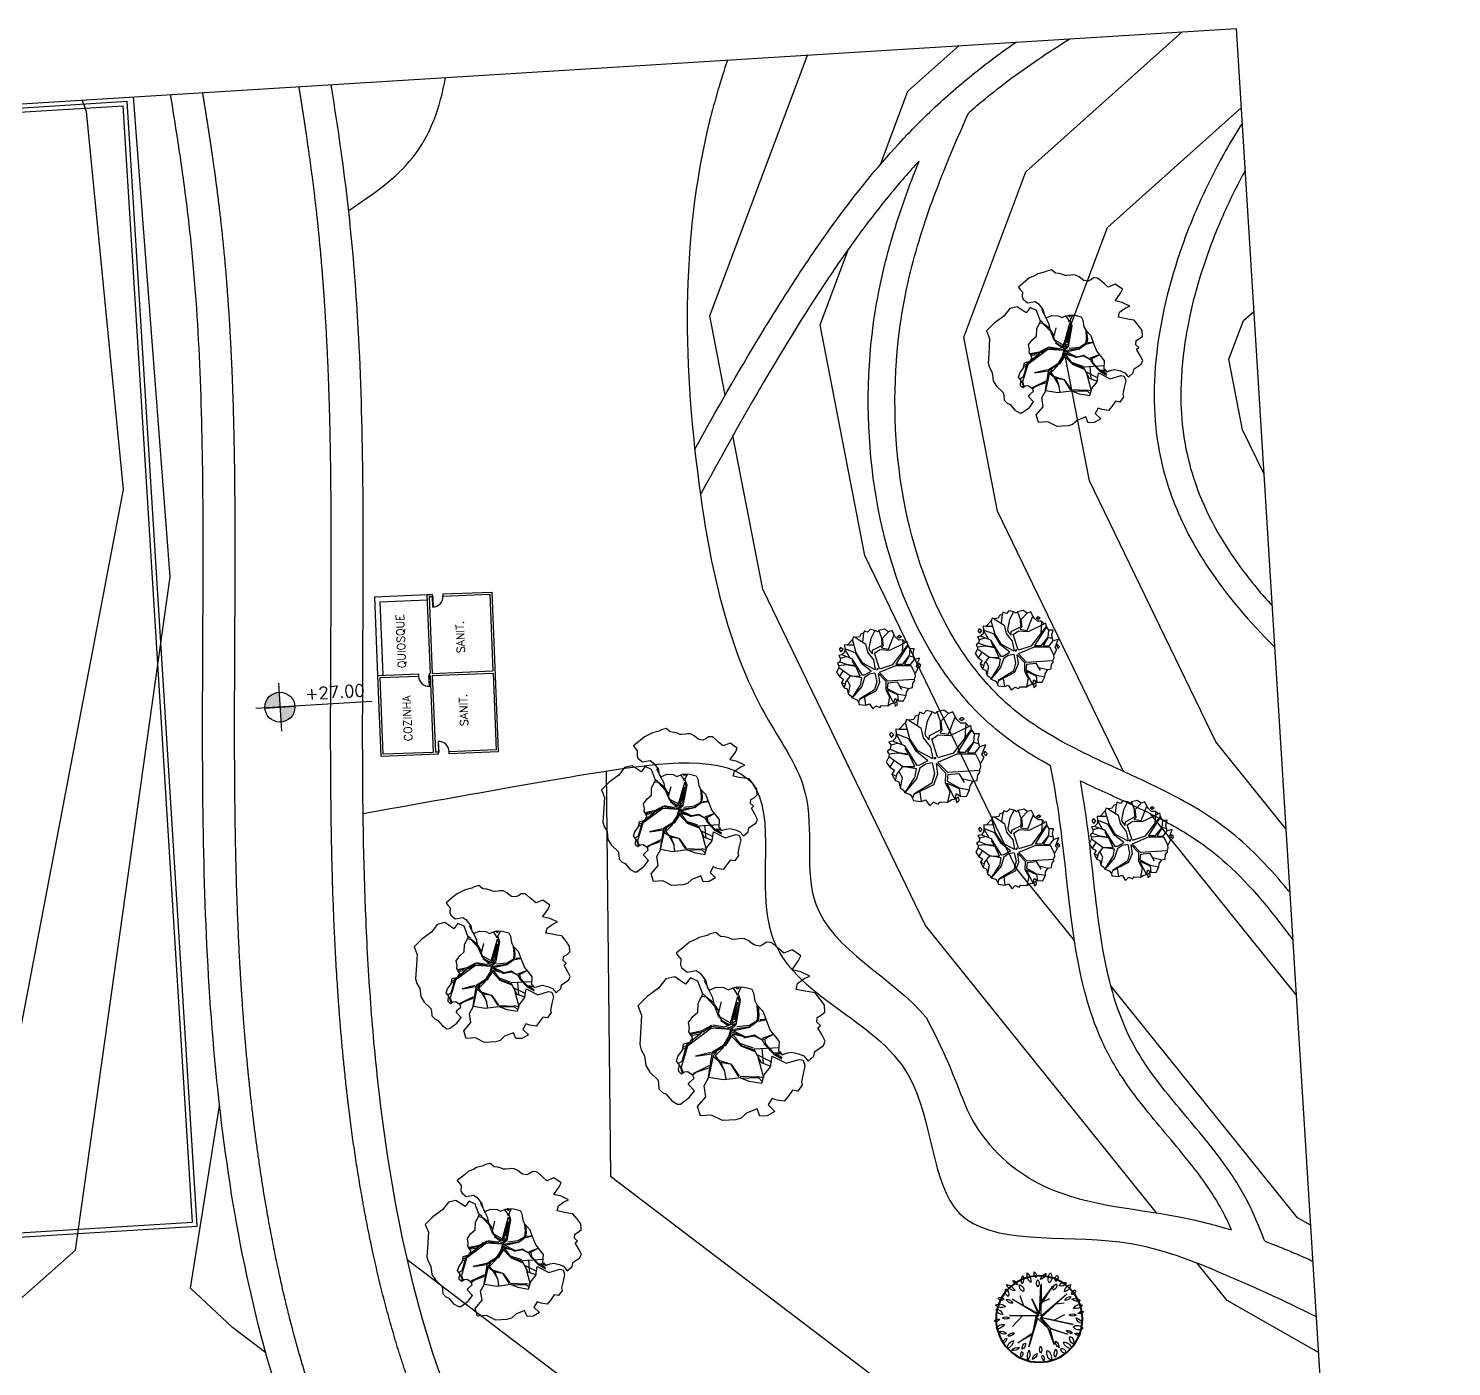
# Model space of a CAD drawing. Header units: millimetres. Extents: x 55520 to 96084, y -58491 to -49645.
# Drawn here: x 60664.4 to 60797.7, y -57963.7 to -57838.3 of the extents above; entities that cross this region are included whole.
import ezdxf
from ezdxf.enums import TextEntityAlignment as Align

# ---------------------------------------------------------------- set-up
doc = ezdxf.new("R2010")
doc.units = ezdxf.units.MM
for name, color, linetype in [('Alvenaria Corte', 30, 'Continuous'), ('Alvenaria Vista', 40, 'Continuous'), ('ARQ-COTAS', 1, 'Continuous'), ('ARQ-SÍMBOLOS', 2, 'Continuous'), ('ARQ-TEXTO2', 2, 'Continuous'), ('Caminhos Principais', 13, 'Continuous'), ('Cinza', 9, 'Continuous'), ('Curvas de Nível', 10, 'Continuous'), ('Esquadrias', 241, 'Continuous'), ('Linha Fina', 100, 'Continuous'), ('Árvores Existentes', 114, 'Continuous')]:
    doc.layers.add(name, color=color, linetype=linetype)
doc.styles.add('ATTR', font='romans.shx', dxfattribs={"width": 0.8, "height": 0.470416})
doc.styles.add('ROMANS', font='romans.shx')

# ---------------------------------------------------------------- blocks, each defined once
blk = doc.blocks.new('Quiosque e Banheiro')
at = {"layer": 'Alvenaria Corte'}
for p, q in [((50023.93, -44631.27), (50022.12, -44638.44)), ((50023.93, -44631.27), (50024.41, -44631.39)), ((50024.07, -44631.51), (50022.31, -44638.49)), ((50024.07, -44631.51), (50024.37, -44631.58)), ((50024.41, -44631.39), (50024.37, -44631.58)), ((50025.38, -44631.63), (50025.33, -44631.83)), ((50025.33, -44631.83), (50029.6, -44632.9)), ((50025.38, -44631.63), (50029.84, -44632.76)), ((50029.84, -44632.76), (50026.17, -44647.3)), ((50029.6, -44632.9), (50027.84, -44639.88)), ((50015.51, -44644.61), (50017.37, -44637.24)), ((50015.75, -44644.46), (50017.51, -44637.48)), ((50017.37, -44637.24), (50021.05, -44638.17)), ((50017.51, -44637.48), (50021, -44638.37)), ((50022.07, -44638.63), (50020.31, -44645.62)), ((50022.26, -44638.68), (50020.5, -44645.66)), ((50021.05, -44638.17), (50021, -44638.37)), ((50022.02, -44638.42), (50021.97, -44638.61)), ((50021.97, -44638.61), (50022.07, -44638.63)), ((50022.02, -44638.42), (50022.12, -44638.44)), ((50022.26, -44638.68), (50027.79, -44640.08)), ((50022.31, -44638.49), (50027.84, -44639.88)), ((50027.79, -44640.08), (50026.03, -44647.06)), ((50020.74, -44645.93), (50015.51, -44644.61)), ((50020.31, -44645.62), (50015.75, -44644.46)), ((50020.79, -44645.74), (50020.5, -44645.66)), ((50020.74, -44645.93), (50020.79, -44645.74)), ((50021.71, -44646.18), (50021.76, -44645.98)), ((50026.17, -44647.3), (50021.71, -44646.18)), ((50026.03, -44647.06), (50021.76, -44645.98))]:
    blk.add_line(p, q, dxfattribs=at)
at = {"layer": 'Alvenaria Vista'}
for p, q in [((50017.37, -44637.24), (50019.18, -44630.07)), ((50017.85, -44637.36), (50019.54, -44630.67)), ((50019.18, -44630.07), (50023.93, -44631.27)), ((50019.54, -44630.67), (50023.81, -44631.75))]:
    blk.add_line(p, q, dxfattribs=at)
at = {"layer": 'Esquadrias'}
for points in [[(50024.37, -44631.58), (50024.41, -44631.59), (50024.17, -44632.56), (50024.12, -44632.55)], [(50021.97, -44638.61), (50021.92, -44638.6), (50021.68, -44639.57), (50021.73, -44639.58)], [(50020.79, -44645.74), (50020.84, -44645.75), (50021.08, -44644.78), (50021.04, -44644.77)]]:
    blk.add_lwpolyline(points, close=True, dxfattribs=at)
at = {"layer": 'Linha Fina'}
for centre, start, end in [((50024.38, -44631.61), 254.36, 347.2976), ((50021.94, -44638.63), 164.36, 257.2976), ((50020.82, -44645.72), 344.36, 77.2976)]:
    blk.add_arc(centre, 0.975, start, end, dxfattribs=at)
at = {"layer": 'ARQ-TEXTO2', "char_height": 0.75, "attachment_point": 1, "rotation": 75.8288, "style": 'ROMANS'}
for s, insert in [('QUIOSQUE', (50019.37, -44637.13)), ('SANIT.', (50025.07, -44637.34)), ('COZINHA', (50018, -44643.85)), ('SANIT.', (50023.43, -44643.98))]:
    blk.add_mtext(s, dxfattribs=dict(at, insert=insert))
blk = doc.blocks.new('Nível_Planta')
at = {"layer": 'ARQ-SÍMBOLOS', "ltscale": 0.1}
h = blk.add_hatch(color=1, dxfattribs=at)
h.dxf.hatch_style = 1
h.paths.add_polyline_path([(-0.25, 0), (0, 0), (0, 0.25, 0.414214)])
h.paths.add_polyline_path([(0.25, 0), (0, 0), (0, -0.25, 0.414214)])
at = {"layer": 'ARQ-SÍMBOLOS', "color": 1}
for p, q in [((0, 0.4), (0, -0.4)), ((1.535, 0), (-0.4, 0))]:
    blk.add_line(p, q, dxfattribs=at)
at = {"layer": 'ARQ-SÍMBOLOS', "color": 1, "ltscale": 0.1}
blk.add_line((-0.25, 0), (0.25, 0), dxfattribs=at)
at = {"layer": 'ARQ-SÍMBOLOS', "color": 1}
blk.add_circle((0, 0), 0.25, dxfattribs=at)
at = {"layer": 'ARQ-TEXTO2', "style": 'ROMANS'}
blk.add_attdef('NIVEL-ACABADO', text='', height=0.2, dxfattribs=at).set_placement((0.432, 0.034), align=Align.BOTTOM_LEFT)
blk = doc.blocks.new('ARBOL')
at = {"color": 0, "linetype": 'ByBlock'}
for p, q in [((-1.375, 4.169), (-1.336, 4.042)), ((-1.336, 4.131), (-1.358, 4.18)), ((-1.302, 3.638), (-1.336, 4.131)), ((-1.034, 4.388), (-1.216, 4.399)), ((-0.978, 4.411), (-1.203, 4.42)), ((-0.543, 3.996), (-1.034, 4.388)), ((-0.889, 4.31), (-0.907, 4.428)), ((-0.509, 4.007), (-0.889, 4.31)), ((-0.587, 4.074), (-0.58, 4.163)), ((-0.52, 4.03), (-0.529, 4.132)), ((-1.203, 3.549), (-1.65, 3.817)), ((-1.079, 3.416), (-1.604, 3.774)), ((-1.336, 4.042), (-1.347, 3.661)), ((-1.013, 3.448), (-0.912, 3.884)), ((-0.967, 3.437), (-0.9, 3.895)), ((-0.33, 3.169), (-0.543, 3.996)), ((-0.353, 3.494), (-0.509, 4.007)), ((-0.364, 3.572), (-0.3, 3.784)), ((-0.33, 3.505), (-0.263, 3.774)), ((-0.298, 3.471), (-0.236, 3.794)), ((-1.593, 3.281), (-1.837, 3.338)), ((-1.357, 3.282), (-1.614, 3.282)), ((-1.269, 3.327), (-1.593, 3.281)), ((-1.246, 3.327), (-1.48, 3.047)), ((-1.313, 3.315), (-1.48, 3.047)), ((-1.113, 3.416), (-1.269, 3.327)), ((-1.102, 3.37), (-1.246, 3.327)), ((-0.978, 3.405), (-1.203, 3.549)), ((-1.102, 3.37), (-0.967, 3.058)), ((-1.022, 3.292), (-1.079, 3.416)), ((-0.933, 3.013), (-1.013, 3.393)), ((-0.912, 3.047), (-0.978, 3.405)), ((-0.298, 3.448), (-0.353, 3.494)), ((-0.286, 3.136), (-0.341, 3.437)), ((-0.263, 3.136), (-0.298, 3.448)), ((-1.961, 2.935), (-2.139, 2.455)), ((-1.905, 2.924), (-2.117, 2.466)), ((-1.48, 3.047), (-1.906, 2.969)), ((-1.893, 2.935), (-1.502, 3.024)), ((-0.721, 2.678), (-0.944, 2.991)), ((-0.744, 2.756), (-0.933, 3.013)), ((-0.733, 2.802), (-0.912, 3.047)), ((-0.567, 2.667), (-0.33, 3.169)), ((-0.567, 2.667), (-0.286, 3.136)), ((-0.442, 2.802), (-0.263, 3.102)), ((0.207, 2.846), (0.553, 2.98)), ((0.33, 2.846), (0.565, 2.98)), ((0.553, 2.98), (0.619, 3.091)), ((0.587, 2.98), (0.695, 3.036)), ((-2.117, 2.466), (-2.284, 2.39)), ((-2.106, 2.444), (-2.191, 2.315)), ((-1.112, 2.578), (-1.413, 2.265)), ((-1.101, 2.567), (-1.357, 2.265)), ((-1.313, 2.265), (-1.044, 2.578)), ((-0.765, 2.712), (-1.112, 2.578)), ((-0.732, 2.667), (-1.101, 2.567)), ((-0.567, 2.667), (-0.921, 2.354)), ((-0.91, 2.399), (-0.687, 2.701)), ((-0.631, 2.678), (-0.91, 2.399)), ((-0.554, 2.666), (-0.744, 2.756)), ((-0.554, 2.666), (-0.733, 2.802)), ((-0.631, 2.589), (-0.709, 2.142)), ((-0.567, 2.667), (-0.698, 2.119)), ((-0.553, 2.477), (-0.653, 2.13)), ((-0.567, 2.667), (-0.497, 2.476)), ((-0.486, 2.733), (-0.509, 2.666)), ((-0.509, 2.666), (-0.465, 2.488)), ((-0.497, 2.476), (0.105, 2.096)), ((-0.465, 2.488), (-0.442, 2.666)), ((-0.442, 2.666), (-0.442, 2.802)), ((-0.441, 2.701), (-0.218, 2.846)), ((-0.43, 2.656), (-0.262, 2.79)), ((-0.419, 2.632), (0.229, 2.13)), ((-0.419, 2.577), (0.083, 2.197)), ((-0.408, 2.465), (-0.419, 2.577)), ((0.071, 2.153), (-0.408, 2.465)), ((-0.385, 2.611), (-0.129, 2.824)), ((0.083, 2.197), (-0.353, 2.476)), ((-0.262, 2.79), (-0.106, 2.846)), ((-0.129, 2.824), (-0.017, 2.824)), ((-0.106, 2.846), (0.24, 2.846)), ((-0.017, 2.824), (0.262, 2.622)), ((0.05, 2.79), (0.285, 2.835)), ((0.24, 2.846), (0.464, 2.801)), ((0.464, 2.801), (0.72, 2.822)), ((0.848, 2.833), (1.011, 2.846)), ((-1.581, 2.242), (-2.191, 2.315)), ((-1.77, 2.22), (-1.968, 2.002)), ((-1.514, 2.251), (-1.864, 1.941)), ((-1.825, 2.171), (-1.406, 2.041)), ((-1.357, 2.265), (-1.77, 2.22)), ((-1.335, 2.253), (-1.56, 1.588)), ((-0.989, 2.119), (-1.167, 1.963)), ((-1.044, 2.053), (-1.167, 1.952)), ((-0.966, 2.097), (-1.044, 2.053)), ((-0.933, 2.41), (-0.989, 2.119)), ((-0.921, 2.354), (-0.966, 2.097)), ((-0.698, 2.119), (-0.631, 1.84)), ((-0.653, 2.13), (-0.609, 1.862)), ((0.229, 2.13), (0.071, 2.153)), ((0.105, 2.096), (0.318, 2.084)), ((0.261, 2.13), (0.374, 2.13)), ((0.318, 2.084), (0.443, 1.93)), ((0.374, 2.13), (0.51, 2.162)), ((0.429, 2.063), (0.469, 1.983)), ((0.44, 2.063), (0.504, 2.095)), ((-1.681, 1.796), (-1.893, 1.628)), ((-1.871, 1.616), (-1.681, 1.751)), ((-1.681, 1.751), (-1.762, 1.589)), ((-1.636, 1.784), (-1.725, 1.6)), ((-1.346, 1.93), (-1.681, 1.796)), ((-1.324, 1.907), (-1.636, 1.784)), ((-1.167, 1.952), (-1.346, 1.93)), ((-1.19, 1.885), (-1.324, 1.907)), ((-1.19, 1.952), (-1.156, 1.616)), ((-1.156, 1.592), (-1.145, 1.941)), ((-0.653, 1.829), (-0.676, 1.661)), ((-0.676, 1.661), (-0.671, 1.632)), ((-0.62, 1.796), (-0.664, 1.673)), ((-0.664, 1.673), (-0.653, 1.631)), ((-0.631, 1.84), (-0.497, 1.762)), ((-0.609, 1.862), (-0.452, 1.784)), ((-0.497, 1.762), (-0.257, 1.692)), ((-0.452, 1.784), (-0.214, 1.71)), ((-1.795, 1.523), (-1.793, 1.527))]:
    blk.add_line(p, q, dxfattribs=at)
for p, q in [((-0.272, 3.281), (-0.266, 3.278)), ((-0.266, 3.278), (-0.257, 3.276))]:
    blk.add_line(p, q)
at = {"color": 0, "linetype": 'ByBlock', "flags": 128}
for points in [[(-2.006, 4.806), (-1.93, 4.502), (-1.803, 4.292), (-1.567, 4.384), (-1.517, 4.308), (-1.466, 4.165), (-1.382, 4.165), (-1.23, 4.258), (-1.205, 4.359), (-1.23, 4.452), (-1.129, 4.502), (-1.061, 4.477), (-0.969, 4.41), (-0.825, 4.452), (-0.715, 4.359), (-0.597, 4.174), (-0.446, 4.081), (-0.471, 3.887), (-0.386, 3.769), (-0.184, 3.803), (-0.091, 3.752), (0.069, 3.719), (0.179, 3.542), (0.246, 3.356), (0.474, 3.255), (0.668, 3.036), (1.064, 3.028), (1.233, 3.188), (1.115, 3.382), (1.427, 3.592), (1.469, 3.853), (1.301, 4.14), (1.199, 4.536), (1.056, 4.881), (0.769, 4.881), (0.288, 5.109), (0.01, 5.244), (-0.15, 5.261), (-0.344, 5.235), (-0.614, 5.311), (-0.833, 5.269), (-1.12, 5.143), (-1.222, 5.16), (-1.373, 5.21), (-1.508, 5.151), (-1.593, 5.075), (-1.829, 4.999), (-1.981, 4.881), (-2.006, 4.806)], [(-2.06, 1.565), (-2.097, 1.177), (-2.157, 1.08), (-2.327, 1.092), (-2.521, 1.226), (-2.715, 1.359), (-2.8, 1.371), (-2.922, 1.553), (-2.837, 1.686), (-2.958, 1.868), (-3.043, 2.025), (-2.934, 2.207), (-2.837, 2.316), (-2.97, 2.486), (-3.213, 2.377), (-3.249, 2.631), (-3.176, 2.825), (-2.958, 2.825), (-2.958, 3.153), (-3.031, 3.346), (-3.019, 3.504), (-2.897, 3.868), (-2.631, 4.098), (-2.533, 4.401), (-2.255, 4.377), (-2.085, 4.049), (-1.781, 3.977), (-1.599, 3.759), (-1.818, 3.407), (-1.89, 3.141), (-1.939, 2.947), (-2.133, 2.741), (-2.327, 2.425), (-2.133, 2.268), (-1.987, 2.013), (-1.721, 1.856), (-2.06, 1.565)], [(-1.677, 1.613), (-1.791, 1.581), (-1.802, 1.415), (-1.823, 1.29), (-1.937, 1.134), (-2.052, 1.02), (-2.239, 0.957), (-2.166, 0.749), (-2.052, 0.676), (-1.989, 0.385), (-1.896, 0.291), (-1.698, 0.312), (-1.458, 0.343), (-1.427, 0.25), (-1.302, 0.312), (-1.177, 0.25), (-1.156, 0.114), (-1.114, -0.01), (-0.927, -0.073), (-0.708, -0.021), (-0.5, 0.042), (-0.417, 0.187), (-0.323, 0.333), (-0.208, 0.51), (-0.063, 0.406), (-0.01, 0.177), (0, 0), (0.208, 0.198), (0.354, 0.406), (0.531, 0.135), (0.635, 0.021), (0.885, 0.187), (0.885, 0.447), (1.052, 0.531), (1.135, 0.572), (1.26, 0.635), (1.312, 0.676), (1.364, 0.791), (1.333, 0.905), (1.333, 1.009), (1.406, 1.134), (1.5, 1.196), (1.583, 1.238), (1.687, 1.332), (1.729, 1.415), (1.74, 1.477), (1.781, 1.613), (1.812, 1.675), (1.875, 1.737), (1.948, 1.831), (2.01, 1.945), (2.166, 2.029), (2.187, 2.195), (2.177, 2.289), (2.208, 2.518), (2.198, 2.622), (2.187, 2.83), (2.135, 2.996), (2.041, 3.298), (1.958, 3.277), (1.833, 3.236), (1.677, 3.308), (1.594, 3.308), (1.416, 3.215), (1.364, 2.955), (1.25, 2.882), (0.989, 2.809), (0.802, 2.84), (0.708, 2.819), (0.708, 2.601), (0.614, 2.403), (0.51, 2.31), (0.51, 2.164), (0.5, 2.05), (0.417, 1.873), (0.281, 1.685), (0.156, 1.675), (-0.063, 1.727), (-0.198, 1.717), (-0.427, 1.623), (-0.719, 1.633), (-1.021, 1.633), (-1.26, 1.561), (-1.416, 1.519), (-1.656, 1.633), (-1.677, 1.613)]]:
    blk.add_lwpolyline(points, dxfattribs=at)
blk = doc.blocks.new('tree 17')
at = {"color": 0, "linetype": 'ByBlock'}
for p, q in [((-0.149, 0.772), (-0.808, 1.664)), ((-0.808, 1.664), (-0.082, 0.822)), ((-0.215, 1.813), (-0.082, 0.152)), ((-0.033, 0.269), (-0.182, 1.747)), ((-0.182, 1.747), (-0.149, 0.772)), ((-0.082, 0.152), (-1.511, 1.221)), ((-1.511, 1.221), (-0.099, 0.075)), ((-0.89, 0.728), (-1.344, 0.756)), ((-0.082, 0.822), (-0.619, 1.038)), ((0.327, 1.071), (-0.033, 0.269)), ((0.001, 0.186), (1.346, 1.116)), ((1.346, 1.116), (0.017, 0.269)), ((0.017, 0.269), (0.327, 1.071)), ((0.765, 0.778), (0.909, 1.26)), ((-0.099, 0.075), (-1.738, -0.385)), ((-1.738, -0.385), (-0.082, 0.075)), ((-0.719, -0.113), (-1.344, 0.152)), ((-0.082, 0.075), (-0.542, -0.512)), ((-0.431, -0.496), (-0.049, 0.058)), ((-0.049, 0.058), (-0.326, -0.401)), ((-0.326, -0.401), (0.084, 0.058)), ((1.54, 0.285), (0.001, 0.186)), ((0.084, 0.058), (0.626, -1.404)), ((0.626, -1.404), (0.1, 0.136)), ((0.1, 0.136), (0.444, -0.795)), ((0.15, 0.152), (1.54, 0.285)), ((0.361, -0.684), (0.15, 0.152)), ((0.865, 0.224), (1.418, -0.302)), ((-0.542, -0.512), (-1.411, -0.878)), ((-1.411, -0.878), (-0.509, -0.545)), ((-0.686, -1.37), (-0.431, -0.496)), ((-0.509, -0.545), (-0.686, -1.37)), ((1.18, -1.16), (0.361, -0.684)), ((0.444, -0.795), (1.18, -1.16))]:
    blk.add_line(p, q, dxfattribs=at)
for points in [[(-0.733, 2.356, 0.375302), (-0.637, 1.847)], [(-0.637, 1.847, 0.375302), (-0.733, 2.356)], [(-0.191, 2.048, 0.30277), (-0.499, 2.346)], [(-0.499, 2.346, 0.30277), (-0.191, 2.048)], [(0.106, 2.463, 0.350689), (0.021, 2.165)], [(0.021, 2.165, 0.350689), (0.106, 2.463)], [(0.478, 2.441, 0.27027), (0.329, 1.921)], [(0.329, 1.921, 0.27027), (0.478, 2.441)], [(0.711, 2.314, 0.218613), (0.775, 1.868)], [(0.775, 1.868, 0.218613), (0.711, 2.314)], [(-1.391, 1.326, 0.363335), (-1.731, 1.687)], [(-1.731, 1.687, 0.363335), (-1.391, 1.326)], [(-1.147, 1.666, 0.420523), (-1.518, 1.793)], [(-1.518, 1.793, 0.420523), (-1.147, 1.666)], [(-1.072, 2.208, 0.45154), (-0.987, 1.9)], [(-0.987, 1.9, 0.45154), (-1.072, 2.208)], [(-1.009, 1.762, 0.408258), (-0.807, 1.454)], [(-0.807, 1.454, 0.408258), (-1.009, 1.762)], [(-0.053, 2.048, 0.340953), (-0.032, 1.666)], [(-0.032, 1.666, 0.340953), (-0.053, 2.048)], [(0.913, 1.836, 0.440076), (0.722, 1.485)], [(0.722, 1.485, 0.440076), (0.913, 1.836)], [(1.253, 2.091, 0.288468), (1.019, 1.847)], [(1.019, 1.847, 0.288468), (1.253, 2.091)], [(1.592, 1.9, 0.268637), (1.168, 1.539)], [(1.168, 1.539, 0.268637), (1.592, 1.9)], [(1.645, 1.666, 0.386862), (1.539, 1.273)], [(1.539, 1.273, 0.386862), (1.645, 1.666)], [(-1.752, 0.923, 0.295875), (-2.177, 0.827)], [(-2.177, 0.827, 0.295875), (-1.752, 0.923)], [(-1.954, 1.39, 0.525994), (-1.773, 1.167)], [(-1.773, 1.167, 0.525994), (-1.954, 1.39)], [(-1.38, 0.88, 0.343163), (-1.699, 1.061)], [(-1.699, 1.061, 0.343163), (-1.38, 0.88)], [(1.645, 1.124, 0.341117), (1.327, 0.912)], [(1.327, 0.912, 0.341117), (1.645, 1.124)], [(2.229, 0.869, 0.343561), (1.709, 0.753)], [(1.709, 0.753, 0.343561), (2.229, 0.869)], [(2.07, 1.22, 0.443589), (1.773, 1.124)], [(1.773, 1.124, 0.443589), (2.07, 1.22)], [(-2.017, 0.169, 0.288328), (-2.325, 0.243)], [(-2.325, 0.243, 0.288328), (-2.017, 0.169)], [(-1.816, 0.445, 0.362144), (-2.272, 0.604)], [(-2.272, 0.604, 0.362144), (-1.816, 0.445)], [(-1.561, 0.115, 0.309468), (-1.932, 0.084)], [(-1.932, 0.084, 0.309468), (-1.561, 0.115)], [(1.9, 0.179, 0.326555), (1.539, 0.147)], [(1.539, 0.147, 0.326555), (1.9, 0.179)], [(2.198, 0.625, 0.38021), (1.89, 0.349)], [(1.89, 0.349, 0.38021), (2.198, 0.625)], [(2.325, 0.02, 0.383832), (2.06, 0.115)], [(2.06, 0.115, 0.383832), (2.325, 0.02)], [(-1.89, -0.054, 0.289447), (-2.23, -0.373)], [(-2.23, -0.373, 0.289447), (-1.89, -0.054)], [(-1.731, -0.511, 0.447347), (-2.23, -0.628)], [(-2.23, -0.628, 0.447347), (-1.731, -0.511)], [(-1.37, -0.67, 0.315606), (-1.656, -0.851)], [(-1.656, -0.851, 0.315606), (-1.37, -0.67)], [(1.677, -0.787, 0.340003), (1.338, -0.639)], [(1.338, -0.639, 0.340003), (1.677, -0.787)], [(2.134, -0.532, 0.317134), (1.741, -0.649)], [(1.741, -0.649, 0.317134), (2.134, -0.532)], [(2.272, -0.352, 0.351781), (1.826, -0.171)], [(1.826, -0.171, 0.351781), (2.272, -0.352)], [(-1.784, -0.862, 0.306984), (-2.081, -0.947)], [(-2.081, -0.947, 0.306984), (-1.784, -0.862)], [(-1.529, -1, 0.414115), (-1.688, -1.403)], [(-1.688, -1.403, 0.414115), (-1.529, -1)], [(-1.179, -1.276, 0.365918), (-1.582, -1.637)], [(-1.582, -1.637, 0.365918), (-1.179, -1.276)], [(-0.765, -1.191, 0.285981), (-0.934, -1.552)], [(-0.934, -1.552, 0.285981), (-0.765, -1.191)], [(0.01, -1.414, 0.328832), (0.042, -1.764)], [(0.042, -1.764, 0.328832), (0.01, -1.414)], [(0.786, -1.201, 0.368927), (0.987, -1.499)], [(0.987, -1.499, 0.368927), (0.786, -1.201)], [(1.529, -1.541, 0.303563), (1.125, -1.414)], [(1.125, -1.414, 0.303563), (1.529, -1.541)], [(1.762, -1.425, 0.316942), (1.412, -1.032)], [(1.412, -1.032, 0.316942), (1.762, -1.425)], [(1.752, -0.904, 0.40592), (1.943, -1.106)], [(1.943, -1.106, 0.40592), (1.752, -0.904)], [(-1.03, -1.605, 0.559657), (-1.264, -1.839)], [(-1.264, -1.839, 0.559657), (-1.03, -1.605)], [(-0.786, -1.616, 0.321275), (-0.68, -2.019)], [(-0.68, -2.019, 0.321275), (-0.786, -1.616)], [(-0.308, -1.648, 0.362047), (-0.478, -2.168)], [(-0.478, -2.168, 0.362047), (-0.308, -1.648)], [(-0.043, -1.881, 0.345907), (-0.106, -2.179)], [(-0.106, -2.179, 0.345907), (-0.043, -1.881)], [(0.212, -1.775, 0.339938), (0.488, -2.072)], [(0.488, -2.072, 0.339938), (0.212, -1.775)], [(0.616, -1.584, 0.235997), (0.722, -2.094)], [(0.722, -2.094, 0.235997), (0.616, -1.584)], [(0.987, -1.626, 0.337084), (1.062, -1.924)], [(1.062, -1.924, 0.337084), (0.987, -1.626)]]:
    blk.add_lwpolyline(points, format="xyb")
at = {"lineweight": 40}
blk.add_circle((0, 0), 2.242, dxfattribs=at)
blk = doc.blocks.new('árvore_media')
for p, q in [((55224.72, -51941.34), (55224.45, -51940.06)), ((55224.74, -51939.89), (55225.62, -51940.54)), ((55225.38, -51940.37), (55225.54, -51939.52)), ((55226.15, -51940.06), (55225.91, -51940.97)), ((55226.59, -51939.35), (55226.15, -51940.06)), ((55226.95, -51939.38), (55227.19, -51940.18)), ((55227.17, -51940.8), (55227.19, -51940.12)), ((55227.23, -51940.09), (55227.26, -51940.83)), ((55227.28, -51940.08), (55227.84, -51939.55)), ((55227.76, -51941.17), (55228.36, -51939.86)), ((55224.65, -51941.34), (55223.66, -51940.88)), ((55223.66, -51940.91), (55224.06, -51941.73)), ((55224.56, -51940.6), (55223.9, -51940.57)), ((55225.18, -51942.38), (55224.65, -51941.34)), ((55225.27, -51942.33), (55224.72, -51941.34)), ((55225.62, -51940.54), (55225.76, -51941.34)), ((55225.76, -51941.34), (55226.29, -51942.1)), ((55225.91, -51940.97), (55225.96, -51941.19)), ((55225.96, -51941.19), (55226.22, -51941.53)), ((55226.22, -51941.53), (55226.26, -51941.19)), ((55226.26, -51941.19), (55227.15, -51940.8)), ((55226.42, -51941.48), (55226.95, -51941.17)), ((55226.95, -51941.17), (55227.87, -51941.28)), ((55227.26, -51940.83), (55227.08, -51941.02)), ((55227.1, -51941.02), (55227.76, -51941.17)), ((55227.87, -51941.28), (55229.38, -51940.66)), ((55228.07, -51942.64), (55229.57, -51940.91)), ((55229.57, -51940.94), (55228.36, -51942.61)), ((55229.15, -51940.4), (55229.02, -51941.53)), ((55229.68, -51941.93), (55229.77, -51941.28)), ((55223.7, -51942.41), (55223.02, -51942.44)), ((55223.13, -51942.07), (55223.75, -51942.35)), ((55223.73, -51941.65), (55223.2, -51941.76)), ((55224.3, -51941.87), (55223.35, -51941.45)), ((55224.61, -51942.61), (55223.7, -51942.41)), ((55223.75, -51942.35), (55224.5, -51942.5)), ((55225.16, -51943.46), (55224.3, -51941.87)), ((55224.48, -51942.41), (55224.3, -51942.04)), ((55224.5, -51942.5), (55224.48, -51942.41)), ((55226, -51943.12), (55225.18, -51942.38)), ((55226.4, -51943.03), (55225.27, -51942.33)), ((55226.29, -51942.1), (55226.4, -51943)), ((55226.79, -51942.92), (55226.42, -51941.48)), ((55229, -51942.66), (55229.66, -51941.93)), ((55229.66, -51941.93), (55229.15, -51942.66)), ((55229.68, -51941.93), (55230.08, -51942.07)), ((55229.73, -51942.75), (55230.13, -51942.3)), ((55224.01, -51943.46), (55223, -51942.64)), ((55223.37, -51942.95), (55223.02, -51943.46)), ((55224.01, -51943.46), (55223.53, -51944.02)), ((55225.09, -51943.71), (55224.01, -51943.46)), ((55224.04, -51943.46), (55224.96, -51943.54)), ((55224.96, -51943.54), (55224.61, -51942.61)), ((55225.34, -51943.46), (55225.16, -51943.46)), ((55226, -51943.15), (55225.34, -51943.46)), ((55225.82, -51943.4), (55225.36, -51943.68)), ((55226.35, -51943.34), (55225.82, -51943.4)), ((55226.35, -51943.34), (55226.48, -51944.16)), ((55226.64, -51943.37), (55227.32, -51944.16)), ((55226.64, -51943.4), (55226.71, -51944.25)), ((55226.79, -51943.29), (55228.34, -51942.75)), ((55226.79, -51943.32), (55227.48, -51944.14)), ((55226.82, -51942.95), (55228.07, -51942.64)), ((55228.34, -51942.75), (55229.75, -51942.83)), ((55228.36, -51942.61), (55229, -51942.66)), ((55229.15, -51942.69), (55229.73, -51942.75)), ((55229.75, -51942.83), (55230.1, -51943.63)), ((55223.46, -51944.19), (55223.15, -51944.02)), ((55223.53, -51944.02), (55223.37, -51944.53)), ((55223.7, -51943.85), (55223.93, -51944.33)), ((55223.93, -51944.33), (55223.73, -51945.13)), ((55224.06, -51945.55), (55224.9, -51944.42)), ((55225.05, -51944.5), (55224.06, -51945.52)), ((55224.92, -51944.42), (55225.09, -51943.71)), ((55225.36, -51943.68), (55225.05, -51944.5)), ((55226.48, -51944.16), (55226.22, -51944.9)), ((55226.71, -51944.25), (55226.33, -51945.04)), ((55227.32, -51944.16), (55227.26, -51944.96)), ((55227.5, -51944.31), (55227.41, -51944.84)), ((55227.48, -51944.14), (55229.99, -51944.14)), ((55227.5, -51944.31), (55228.36, -51944.28)), ((55228.36, -51944.28), (55228.74, -51945.01)), ((55224.76, -51945.72), (55224.65, -51945.97)), ((55226.22, -51944.9), (55224.76, -51945.69)), ((55226.33, -51945.04), (55224.76, -51945.72)), ((55225.23, -51945.55), (55225.29, -51946.29)), ((55227.26, -51944.96), (55227.57, -51945.64)), ((55227.57, -51945.64), (55227.35, -51946.46)), ((55227.37, -51944.96), (55227.92, -51946.26)), ((55227.39, -51944.98), (55228.32, -51945.47)), ((55227.41, -51944.84), (55228.32, -51945.41)), ((55228.32, -51945.41), (55229.13, -51945.61)), ((55228.32, -51945.47), (55228.36, -51946.06)), ((55228.58, -51944.7), (55229.44, -51944.96))]:
    blk.add_line(p, q)
for points in [[(55223.9, -51940.57), (55223.66, -51940.53), (55223.66, -51940.91), (55223.61, -51941.23), (55223.35, -51941.45), (55223.06, -51941.48), (55223.2, -51941.76), (55223.13, -51942.07), (55222.89, -51942.22), (55223.02, -51942.44), (55223, -51942.64), (55222.75, -51943.04), (55223.02, -51943.46), (55223.36, -51943.71), (55223.15, -51944.02), (55223.25, -51944.27), (55223.37, -51944.53), (55223.66, -51944.66), (55223.73, -51945.13), (55223.97, -51945.33), (55224.06, -51945.52), (55224.46, -51945.69), (55224.65, -51945.97), (55224.68, -51946.18), (55225.29, -51946.29), (55225.65, -51946.18), (55225.95, -51946.68), (55226.26, -51946.4), (55226.61, -51946.57), (55226.78, -51946.4), (55227.35, -51946.46), (55227.69, -51946.29), (55227.92, -51946.26), (55228.08, -51945.83), (55228.36, -51946.06), (55228.85, -51946.11), (55229.13, -51945.61), (55229.18, -51945.3), (55229.44, -51944.96), (55229.76, -51944.91), (55229.84, -51944.49), (55230.03, -51944.27), (55229.99, -51944.14), (55230.12, -51943.88), (55230.1, -51943.63), (55230.42, -51943.14), (55230.26, -51942.93), (55230.61, -51942.19), (55230.13, -51942.3), (55230.08, -51942.07), (55230.03, -51941.73), (55230.17, -51941.3), (55229.77, -51941.28), (55229.57, -51940.91), (55229.54, -51940.6), (55229.38, -51940.66), (55229.15, -51940.4), (55228.77, -51940.38), (55228.46, -51940.07), (55228.36, -51939.86), (55228.21, -51939.46), (55227.84, -51939.55), (55227.5, -51939.29), (55226.95, -51939.38), (55226.81, -51939.5), (55226.59, -51939.35), (55226.15, -51939.22), (55225.9, -51939.46), (55225.59, -51939.32), (55225.54, -51939.52), (55225.24, -51939.61), (55225.12, -51939.85), (55224.74, -51939.89), (55224.55, -51939.82), (55224.45, -51940.06)], [(55228.65, -51940.06), (55228.87, -51939.92), (55229.05, -51940.06), (55228.85, -51940.2)], [(55223.28, -51940.74), (55223.14, -51940.91), (55223.3, -51941.16), (55223.5, -51940.95)], [(55226.66, -51942.92), (55226.55, -51942.95), (55226.53, -51943.03), (55226.62, -51943)], [(55230.5, -51942.68), (55230.42, -51942.86), (55230.59, -51943.04), (55230.67, -51942.86)], [(55228.24, -51946.12), (55228.02, -51946.26), (55228.04, -51946.55), (55228.26, -51946.38)]]:
    blk.add_lwpolyline(points, close=True)
at = {"style": 'ATTR', "width": 0.8, "flags": 9}
blk.add_attdef('ESTCODE', (55226.66, -51942.92), '', height=0.0000158, dxfattribs=at)

msp = doc.modelspace()

# ---------------------------------------------------------------- linework, layer by layer
at = {"layer": 'Alvenaria Corte'}
for p, q in [((60494.901, -57856.196), (60673.623, -57845.108)), ((60494.937, -57856.594), (60673.249, -57845.532)), ((60679.74, -57950.16), (60673.249, -57845.532)), ((60680.164, -57950.534), (60673.623, -57845.108)), ((60502.77, -57961.139), (60679.74, -57950.16)), ((60502.793, -57961.539), (60680.164, -57950.534))]:
    msp.add_line(p, q, dxfattribs=at)
at = {"layer": 'Alvenaria Vista'}
msp.add_open_spline([(60790.775, -58051.458), (60728.185, -58069.485), (60665.595, -58087.512), (60603.005, -58105.539), (60592.83, -58107.098), (60582.655, -58108.658), (60572.481, -58110.217), (60559.972, -58108.75), (60547.464, -58107.282), (60534.956, -58105.815), (60526.601, -58098.662), (60518.246, -58091.509), (60509.892, -58084.356), (60506.602, -58027.451), (60503.313, -57970.545), (60500.024, -57913.639), (60498.305, -57894.366), (60496.586, -57875.093), (60494.868, -57855.821)], degree=3, knots=[20.3224163, 20.3224163, 20.3224163, 20.3224163, 21.3053757, 21.3053757, 21.3053757, 22.3053757, 22.3053757, 22.3053757, 23.3053757, 23.3053757, 23.3053757, 24.3053757, 24.3053757, 24.3053757, 25.3053757, 25.3053757, 25.3053757, 25.5933686, 25.5933686, 25.5933686, 25.5933686], dxfattribs=at)
at = {"layer": 'ARQ-COTAS'}
msp.add_lwpolyline([(60344.416, -57865.155), (60777.55, -57838.283), (60797.729, -58163.541), (60364.595, -58190.413)], close=True, dxfattribs=at)
at = {"layer": 'Caminhos Principais'}
for points, weights, knots in [([(60731.359, -58061.075), (60735.156, -58057.413), (60738.979, -58053.746), (60746.08, -58047.145), (60749.333, -58044.196), (60756.28, -58038.159), (60759.992, -58035.073), (60763.825, -58032.106), (60763.826, -58032.105), (60763.828, -58032.104), (60763.829, -58032.103), (60764.23, -58031.793), (60764.63, -58031.483), (60765.031, -58031.173), (60765.575, -58030.752), (60765.854, -58030.122), (60765.801, -58029.436), (60765.747, -58028.749), (60765.373, -58028.17), (60764.77, -58027.839), (60764.325, -58027.595), (60763.881, -58027.35), (60763.436, -58027.106), (60763.435, -58027.106), (60763.435, -58027.105), (60763.434, -58027.105), (60761.64, -58026.119), (60759.834, -58025.15), (60756.554, -58023.449), (60755.084, -58022.709), (60752.1, -58021.24), (60750.59, -58020.512), (60746.02, -58018.332), (60742.923, -58016.885), (60736.725, -58013.919), (60733.622, -58012.399), (60726.337, -58008.585), (60722.193, -58006.215), (60715.031, -58001.371), (60711.945, -57998.989), (60707.859, -57995.196), (60706.673, -57994.005), (60704.403, -57991.513), (60703.322, -57990.214), (60701.281, -57987.532), (60700.317, -57986.148), (60697.589, -57981.883), (60695.987, -57978.892), (60693.159, -57972.692), (60691.933, -57969.482), (60688.585, -57959.182), (60687.034, -57951.83), (60685.552, -57941.594), (60685.21, -57938.716), (60684.648, -57932.998), (60684.429, -57930.155), (60683.916, -57921.677), (60683.767, -57916.095), (60683.585, -57898.703), (60683.882, -57887.143), (60683.549, -57872.711), (60683.431, -57869.553), (60683.091, -57863.71), (60682.886, -57861.02), (60682.428, -57856.469), (60682.207, -57854.601), (60681.708, -57850.849), (60681.431, -57848.969), (60680.988, -57846.155), (60680.837, -57845.225), (60680.682, -57844.293)], [1, 1, 1, 1, 1, 1, 1, 1, 1, 1, 1, 1, 1, 1, 0.919934982122, 0.919934982122, 1, 0.919934982122, 0.919934982122, 1, 1, 1, 1, 1, 1, 1, 1, 1, 1, 1, 1, 1, 1, 1, 1, 1, 1, 1, 1, 1, 1, 1, 1, 1, 1, 1, 1, 1, 1, 1, 1, 1, 1, 1, 1, 1, 1, 1, 1, 1, 1, 1, 1, 1, 1, 1, 1, 1, 1, 1, 1], [3.300707, 3.300707, 3.300707, 3.300707, 19.1462391, 19.1462391, 32.1447126, 32.1447126, 46.2232747, 46.2232747, 46.2232747, 46.228431, 46.228431, 46.228431, 47.6993674, 47.6993674, 47.6993674, 48.6896462, 48.6896462, 48.6896462, 49.679925, 49.679925, 49.679925, 51.2199004, 51.2199004, 51.2199004, 51.2231266, 51.2231266, 51.2231266, 57.4374364, 57.4374364, 62.3872551, 62.3872551, 67.3370738, 67.3370738, 77.2367112, 77.2367112, 87.1363486, 87.1363486, 100.8303464, 100.8303464, 112.0941348, 112.0941348, 116.9322561, 116.9322561, 121.7703773, 121.7703773, 126.6084985, 126.6084985, 136.2847409, 136.2847409, 145.9609833, 145.9609833, 166.6496983, 166.6496983, 174.7380565, 174.7380565, 182.8264147, 182.8264147, 199.0031311, 199.0031311, 233.856655, 233.856655, 243.7192597, 243.7192597, 252.2439902, 252.2439902, 258.2313246, 258.2313246, 264.218659, 264.218659, 267.1683497, 267.1683497, 267.1683497, 267.1683497]), ([(60788.593, -58016.293), (60787.662, -58016.752), (60786.737, -58017.223), (60782.873, -58019.257), (60779.994, -58020.933), (60777.178, -58022.706), (60777.176, -58022.707), (60777.174, -58022.709), (60777.172, -58022.71), (60777.004, -58022.816), (60776.837, -58022.921), (60776.67, -58023.026), (60776.028, -58023.431), (60775.269, -58023.447), (60774.61, -58023.07), (60774.437, -58022.97), (60774.263, -58022.871), (60774.09, -58022.772), (60774.09, -58022.772), (60774.089, -58022.771), (60774.088, -58022.771), (60771.828, -58021.476), (60769.544, -58020.187), (60765.107, -58017.761), (60762.96, -58016.62), (60758.949, -58014.575), (60757.105, -58013.667), (60753.411, -58011.881), (60751.559, -58011.003), (60744.32, -58007.58), (60738.969, -58005.071), (60728.852, -57999.705), (60724.094, -57996.851), (60718.112, -57992.307), (60716.442, -57990.906), (60713.712, -57988.328), (60712.607, -57987.187), (60710.52, -57984.803), (60709.534, -57983.556), (60707.664, -57980.948), (60706.78, -57979.59), (60703.993, -57974.881), (60702.311, -57971.305), (60699.433, -57963.746), (60698.235, -57959.764), (60696.255, -57951.555), (60695.474, -57947.33), (60694.413, -57939.97), (60694.055, -57936.856), (60693.484, -57930.646), (60693.27, -57927.548), (60692.767, -57917.76), (60692.682, -57911.093), (60692.673, -57894.99), (60692.834, -57885.58), (60692.561, -57872.936), (60692.447, -57869.678), (60692.112, -57863.693), (60691.911, -57860.966), (60691.457, -57856.236), (60691.229, -57854.23), (60690.713, -57850.249), (60690.426, -57848.269), (60689.987, -57845.441), (60689.851, -57844.586), (60689.711, -57843.733)], [1, 1, 1, 1, 1, 1, 1, 1, 1, 1, 1, 1, 0.904733183941, 0.904733183941, 1, 1, 1, 1, 1, 1, 1, 1, 1, 1, 1, 1, 1, 1, 1, 1, 1, 1, 1, 1, 1, 1, 1, 1, 1, 1, 1, 1, 1, 1, 1, 1, 1, 1, 1, 1, 1, 1, 1, 1, 1, 1, 1, 1, 1, 1, 1, 1, 1, 1, 1, 1], [379.7088408, 379.7088408, 379.7088408, 379.7088408, 382.7071075, 382.7071075, 392.3315388, 392.3315388, 392.3315388, 392.3391053, 392.3391053, 392.3391053, 392.9109723, 392.9109723, 392.9109723, 393.9933386, 393.9933386, 393.9933386, 394.5902903, 394.5902903, 394.5902903, 394.592674, 394.592674, 394.592674, 402.3867495, 402.3867495, 409.486967, 409.486967, 415.4137723, 415.4137723, 421.3405775, 421.3405775, 438.6317451, 438.6317451, 455.9229128, 455.9229128, 463.154846, 463.154846, 468.5563856, 468.5563856, 473.9579251, 473.9579251, 479.3594647, 479.3594647, 492.0118511, 492.0118511, 504.6642375, 504.6642375, 517.3166239, 517.3166239, 526.4992171, 526.4992171, 535.6818103, 535.6818103, 555.5778064, 555.5778064, 583.894567, 583.894567, 593.7399977, 593.7399977, 601.9956603, 601.9956603, 608.0686831, 608.0686831, 614.141706, 614.141706, 616.7792775, 616.7792775, 616.7792775, 616.7792775])]:
    msp.add_rational_spline(points, weights, degree=3, knots=knots, dxfattribs=at)
for points, knots in [([(60788.393, -58013.056), (60787.662, -58013.405), (60786.936, -58013.763), (60783.719, -58015.387), (60781.276, -58016.733), (60777.77, -58018.808), (60776.67, -58019.481), (60775.579, -58020.168), (60775.39, -58020.059), (60775.201, -58019.951), (60773.015, -58018.702), (60770.995, -58017.565), (60767.006, -58015.378), (60765.041, -58014.327), (60761.873, -58012.694), (60760.696, -58012.101), (60758.345, -58010.936), (60757.167, -58010.363), (60753.634, -58008.662), (60751.281, -58007.553), (60744.291, -58004.249), (60739.722, -58002.071), (60731.097, -57997.503), (60727.044, -57995.114), (60720.756, -57990.63), (60718.327, -57988.634), (60715.423, -57985.771), (60714.719, -57985.031), (60713.258, -57983.389), (60712.507, -57982.471), (60711.059, -57980.56), (60710.365, -57979.569), (60708.367, -57976.49), (60707.15, -57974.3), (60703.72, -57967.15), (60701.878, -57961.781), (60699.017, -57950.45), (60697.996, -57944.489), (60696.955, -57935.718), (60696.691, -57932.948), (60696.269, -57927.417), (60696.111, -57924.653), (60695.76, -57916.363), (60695.688, -57910.839), (60695.665, -57896.914), (60695.796, -57888.511), (60695.643, -57875.551), (60695.522, -57871.01), (60695.094, -57863.243), (60694.851, -57860.022), (60694.372, -57855.341), (60694.204, -57853.885), (60693.838, -57850.996), (60693.64, -57849.559), (60693.206, -57846.593), (60692.967, -57845.066), (60692.72, -57843.546)], [648.6141934, 648.6141934, 648.6141934, 648.6141934, 650.8894066, 650.8894066, 658.7575786, 658.7575786, 662.4076466, 662.4076466, 662.4076466, 663.0563843, 663.0563843, 669.889763, 669.889763, 676.3361777, 676.3361777, 680.087669, 680.087669, 683.8391603, 683.8391603, 691.3421429, 691.3421429, 706.3388299, 706.3388299, 721.335517, 721.335517, 732.2650832, 732.2650832, 735.9601657, 735.9601657, 740.2703035, 740.2703035, 744.5804412, 744.5804412, 753.2007168, 753.2007168, 771.2526962, 771.2526962, 789.3046755, 789.3046755, 797.6097083, 797.6097083, 805.914741, 805.914741, 822.5248065, 822.5248065, 847.7644306, 847.7644306, 861.3504016, 861.3504016, 870.9602457, 870.9602457, 875.2966967, 875.2966967, 879.6331477, 879.6331477, 884.2905991, 884.2905991, 884.2905991, 884.2905991]), ([(60727.964, -58060.182), (60735.485, -58052.921), (60743.118, -58045.59), (60754.33, -58035.893), (60757.461, -58033.286), (60761.117, -58030.411), (60761.552, -58030.072), (60761.989, -58029.734), (60761.321, -58029.367), (60760.651, -58029.002), (60758.737, -58027.971), (60757.488, -58027.31), (60755.298, -58026.18), (60754.359, -58025.705), (60752.456, -58024.757), (60751.494, -58024.285), (60748.583, -58022.873), (60746.608, -58021.936), (60740.621, -58019.105), (60736.546, -58017.193), (60728.439, -58013.121), (60724.405, -58010.961), (60716.59, -58006.163), (60712.806, -58003.523), (60707.766, -57999.231), (60706.305, -57997.88), (60703.996, -57995.529), (60703.112, -57994.571), (60701.407, -57992.596), (60700.59, -57991.583), (60698.238, -57988.475), (60696.805, -57986.313), (60692.894, -57979.653), (60690.773, -57974.951), (60687.282, -57965.239), (60685.912, -57960.228), (60683.74, -57950.096), (60682.94, -57944.975), (60681.727, -57934.605), (60681.333, -57929.374), (60680.835, -57919.057), (60680.731, -57913.969), (60680.631, -57900.256), (60680.768, -57891.773), (60680.681, -57875.233), (60680.455, -57867.178), (60679.528, -57857.555), (60679.329, -57855.793), (60678.874, -57852.246), (60678.619, -57850.466), (60678.132, -57847.283), (60677.906, -57845.885), (60677.672, -57844.479)], [0, 0, 0, 0, 31.4096718, 31.4096718, 43.1663985, 43.1663985, 44.747182, 44.747182, 44.747182, 47.0850167, 47.0850167, 51.4159509, 51.4159509, 54.6318345, 54.6318345, 57.8477182, 57.8477182, 64.2794854, 64.2794854, 77.14302, 77.14302, 90.0065545, 90.0065545, 102.8700891, 102.8700891, 108.357779, 108.357779, 111.9079407, 111.9079407, 115.4581024, 115.4581024, 122.5584259, 122.5584259, 136.6347641, 136.6347641, 150.7111024, 150.7111024, 164.7874406, 164.7874406, 179.4660261, 179.4660261, 194.1446116, 194.1446116, 219.5869132, 219.5869132, 245.0292148, 245.0292148, 250.783382, 250.783382, 256.5375492, 256.5375492, 261.0160037, 261.0160037, 261.0160037, 261.0160037])]:
    msp.add_open_spline(points, degree=3, knots=knots, dxfattribs=at)
at = {"layer": 'Cinza'}
for points, knots in [([(60726.804, -57877.732), (60728.809, -57874.107), (60730.862, -57870.498), (60734.222, -57864.966), (60735.45, -57863.011), (60738.003, -57859.146), (60739.329, -57857.239), (60742.597, -57852.881), (60744.593, -57850.469), (60747.957, -57846.942), (60749.214, -57845.726), (60751.83, -57843.406), (60753.187, -57842.3), (60755.348, -57840.67), (60756.124, -57840.109), (60756.911, -57839.563)], [0, 0, 0, 0, 12.4072248, 12.4072248, 19.2574341, 19.2574341, 26.1076434, 26.1076434, 35.3294147, 35.3294147, 40.4681223, 40.4681223, 45.6068299, 45.6068299, 48.416912, 48.416912, 48.416912, 48.416912]), ([(60752.475, -57846.178), (60752.982, -57845.734), (60753.496, -57845.298), (60755.593, -57843.581), (60757.234, -57842.362), (60759.924, -57840.534), (60760.94, -57839.88), (60761.97, -57839.25)], [50.0267503, 50.0267503, 50.0267503, 50.0267503, 52.0885461, 52.0885461, 58.3023605, 58.3023605, 61.9606555, 61.9606555, 61.9606555, 61.9606555]), ([(60729.871, -57841.241), (60729.239, -57843.126), (60725.365, -57856.161), (60725.856, -57877.821), (60730.528, -57899.226), (60738.667, -57910.422), (60735.734, -57922.954), (60745.316, -57927.177), (60748.502, -57930.993), (60751.148, -57936.041), (60752.241, -57941.185), (60759.791, -57948.476), (60769.394, -57948.864), (60775.496, -57950.41), (60777.108, -57950.902)], [17.6132741, 17.6132741, 17.6132741, 17.6132741, 23.6012537, 58.6586423, 80.7355983, 88.4097463, 98.8259186, 113.6432441, 113.6432441, 113.6432441, 119.9698581, 128.9392233, 142.6499727, 147.6898216, 147.6898216, 147.6898216, 147.6898216]), ([(60694.372, -57855.341), (60696.576, -57853.858), (60701.099, -57850.815), (60702.97, -57845.673), (60703.43, -57842.881)], [0, 0, 0, 0, 7.7621483, 15.930699, 15.930699, 15.930699, 15.930699]), ([(60782.573, -57919.257), (60782.411, -57919.058), (60782.247, -57918.859), (60780.463, -57916.726), (60778.71, -57914.905), (60775.978, -57912.786), (60775.221, -57912.263), (60773.671, -57911.286), (60772.877, -57910.832), (60770.461, -57909.537), (60768.805, -57908.767), (60764.842, -57906.942), (60762.549, -57905.901), (60759.433, -57904.106), (60758.459, -57903.479), (60756.273, -57901.83), (60755.107, -57900.735), (60752.976, -57898.306), (60752.012, -57896.974), (60748.813, -57891.671), (60747.224, -57887.086), (60745.491, -57877.452), (60745.346, -57872.406), (60746.016, -57866.243), (60746.223, -57864.885), (60746.74, -57862.224), (60747.051, -57860.919), (60748.111, -57857.061), (60748.988, -57854.567), (60750.749, -57850.116), (60751.601, -57848.146), (60752.475, -57846.178)], [37.7395049, 37.7395049, 37.7395049, 37.7395049, 38.4896652, 38.4896652, 45.8513446, 45.8513446, 48.5142069, 48.5142069, 51.1770692, 51.1770692, 56.5027938, 56.5027938, 64.0399158, 64.0399158, 67.7111019, 67.7111019, 72.8549947, 72.8549947, 77.9988875, 77.9988875, 91.9540707, 91.9540707, 105.909254, 105.909254, 109.946864, 109.946864, 113.9844741, 113.9844741, 122.0596943, 122.0596943, 128.6045438, 128.6045438, 128.6045438, 128.6045438]), ([(60778.101, -57847.177), (60777.567, -57848.02), (60777.051, -57848.879), (60775.658, -57851.345), (60774.824, -57852.994), (60773.312, -57856.396), (60772.635, -57858.145), (60770.898, -57863.471), (60770.131, -57867.127), (60769.823, -57872.39), (60769.847, -57874.053), (60770.134, -57876.874), (60770.333, -57878.047), (60770.882, -57880.335), (60771.232, -57881.451), (60772.48, -57884.722), (60773.581, -57886.795), (60776.643, -57891.418), (60778.768, -57893.894), (60781.145, -57896.242)], [137.2248952, 137.2248952, 137.2248952, 137.2248952, 140.1128223, 140.1128223, 145.34598, 145.34598, 150.5791377, 150.5791377, 161.0454531, 161.0454531, 165.9488061, 165.9488061, 169.5384735, 169.5384735, 173.1281409, 173.1281409, 180.3074757, 180.3074757, 189.8936501, 189.8936501, 189.8936501, 189.8936501]), ([(60777.108, -57950.902), (60777.025, -57950.708), (60776.94, -57950.515), (60776.595, -57949.761), (60776.321, -57949.22), (60775.716, -57948.151), (60775.388, -57947.626), (60774.343, -57946.067), (60773.564, -57945.052), (60771.377, -57942.351), (60769.897, -57940.675), (60767.868, -57938.059), (60767.237, -57937.192), (60766.271, -57935.689), (60765.907, -57935.073), (60765.244, -57933.81), (60764.943, -57933.166), (60764.125, -57931.204), (60763.69, -57929.856), (60762.461, -57925.125), (60762.054, -57921.62), (60761.527, -57916.794), (60761.383, -57915.437), (60761.082, -57912.975), (60760.929, -57911.868), (60760.576, -57909.669), (60760.379, -57908.577), (60760.161, -57907.455), (60760.155, -57907.421), (60760.148, -57907.386), (60759.158, -57906.849), (60758.186, -57906.275), (60756.387, -57905.066), (60755.553, -57904.436), (60753.977, -57903.077), (60753.232, -57902.349), (60751.124, -57900.041), (60749.888, -57898.335), (60746.332, -57892.284), (60744.703, -57887.403), (60742.958, -57877.263), (60742.843, -57872.001), (60743.603, -57865.424), (60743.856, -57863.872), (60744.489, -57860.845), (60744.867, -57859.367), (60746.02, -57855.444), (60746.886, -57853.055), (60747.824, -57850.716), (60746.883, -57851.736), (60745.972, -57852.787), (60743.274, -57856.072), (60741.57, -57858.39), (60738.316, -57863.155), (60736.765, -57865.601), (60732.49, -57872.625), (60729.892, -57877.276), (60727.335, -57881.96)], [0, 0, 0, 0, 0.6618692, 0.6618692, 2.6171837, 2.6171837, 4.5724982, 4.5724982, 8.4831271, 8.4831271, 15.0366392, 15.0366392, 18.1663147, 18.1663147, 20.2391987, 20.2391987, 22.3120826, 22.3120826, 26.4578504, 26.4578504, 36.6059695, 36.6059695, 40.6025232, 40.6025232, 43.9597435, 43.9597435, 47.3169638, 47.3169638, 47.4226255, 47.4226255, 47.4226255, 50.7107254, 50.7107254, 53.732862, 53.732862, 56.7549985, 56.7549985, 62.7992717, 62.7992717, 76.7339054, 76.7339054, 90.6685391, 90.6685391, 95.0733734, 95.0733734, 99.4782077, 99.4782077, 106.9973974, 106.9973974, 106.9973974, 111.2398924, 111.2398924, 119.9336229, 119.9336229, 128.6273534, 128.6273534, 144.6801687, 144.6801687, 144.6801687, 144.6801687]), ([(60778.377, -57851.624), (60777.763, -57852.744), (60777.184, -57853.892), (60775.994, -57856.478), (60775.402, -57857.924), (60773.832, -57862.321), (60773.063, -57865.331), (60772.432, -57870.035), (60772.328, -57871.766), (60772.409, -57874.748), (60772.533, -57876.017), (60772.974, -57878.481), (60773.291, -57879.681), (60774.682, -57883.722), (60776.194, -57886.429), (60778.968, -57890.162), (60779.903, -57891.286), (60780.906, -57892.387)], [140.8403547, 140.8403547, 140.8403547, 140.8403547, 144.6542635, 144.6542635, 149.2262118, 149.2262118, 158.3701084, 158.3701084, 163.7944626, 163.7944626, 167.9842503, 167.9842503, 172.1740379, 172.1740379, 182.4273078, 182.4273078, 186.9885451, 186.9885451, 186.9885451, 186.9885451]), ([(60695.725, -57911.857), (60700.202, -57911.062), (60704.679, -57910.267), (60709.156, -57909.472), (60712.007, -57908.965), (60719.154, -57907.696), (60736.558, -57905.296), (60729.893, -57927.571), (60749.537, -57932.438), (60748.598, -57953.317), (60765.376, -57950.677), (60775.956, -57954.744), (60781.96, -57957.486), (60785.04, -57959.021)], [-14.5283225, -14.5283225, -14.5283225, -14.5283225, 0, 0, 0, 9.2530638, 23.1936495, 37.6693501, 55.9183685, 69.6792449, 84.9583878, 94.4541385, 104.7304293, 104.7304293, 104.7304293, 104.7304293]), ([(60780.221, -57951.957), (60780.185, -57951.864), (60780.15, -57951.77), (60779.814, -57950.893), (60779.499, -57950.104), (60778.869, -57948.72), (60778.568, -57948.12), (60777.917, -57946.96), (60777.569, -57946.396), (60776.474, -57944.745), (60775.679, -57943.699), (60773.45, -57940.927), (60771.975, -57939.258), (60770.007, -57936.746), (60769.396, -57935.915), (60768.474, -57934.501), (60768.131, -57933.926), (60767.509, -57932.752), (60767.227, -57932.148), (60766.456, -57930.294), (60766.042, -57928.997), (60764.902, -57924.498), (60764.509, -57921.084), (60763.982, -57916.242), (60763.835, -57914.86), (60763.531, -57912.434), (60763.384, -57911.388), (60763.135, -57909.838), (60763.047, -57909.323), (60762.956, -57908.81), (60764.467, -57909.534), (60765.99, -57910.215), (60768.93, -57911.592), (60770.349, -57912.287), (60772.366, -57913.424), (60773.019, -57913.819), (60774.279, -57914.652), (60774.882, -57915.089), (60777.737, -57917.374), (60779.722, -57919.628), (60782.03, -57922.608), (60782.441, -57923.154), (60782.849, -57923.705)], [0, 0, 0, 0, 0.295317, 0.295317, 2.7642883, 2.7642883, 4.6624346, 4.6624346, 6.560581, 6.560581, 10.3568737, 10.3568737, 16.9179832, 16.9179832, 20.1358826, 20.1358826, 22.3056258, 22.3056258, 24.475369, 24.475369, 28.8148555, 28.8148555, 39.0119639, 39.0119639, 43.0494697, 43.0494697, 46.1165388, 46.1165388, 47.6531116, 47.6531116, 47.6531116, 52.5578157, 52.5578157, 57.3407784, 57.3407784, 59.7322598, 59.7322598, 62.1237411, 62.1237411, 71.429012, 71.429012, 73.4711045, 73.4711045, 73.4711045, 73.4711045]), ([(60780.221, -57951.957), (60781.677, -57952.498), (60783.178, -57953.125), (60784.651, -57953.8), (60784.718, -57953.83)], [0, 0, 0, 0, 4.6610066, 4.8835578, 4.8835578, 4.8835578, 4.8835578])]:
    msp.add_open_spline(points, degree=3, knots=knots, dxfattribs=at)
at = {"layer": 'Curvas de Nível', "color": 251}
for points in [[(60766.983, -57907.928), (60755.184, -57883.537), (60752.021, -57867.205), (60757.832, -57851.71), (60772.485, -57838.597)], [(60744.203, -57851.028), (60746.781, -57844.154), (60751.538, -57839.897)], [(60669.384, -57844.994), (60669.752, -57846.076), (60673.246, -57881.51), (60660.516, -57948.08), (60643.974, -57962.728), (60656.48, -57971.272)], [(60703.317, -57994.776), (60671.953, -57970.944), (60658.585, -57961.811), (60668.78, -57952.784), (60677.627, -57889.694), (60674.196, -57844.695)], [(60782.205, -57913.314), (60775.64, -57905.156), (60763.797, -57880.674), (60761.34, -57867.987), (60765.482, -57856.942), (60778.012, -57845.729)], [(60762.382, -57923.772), (60756.928, -57916.994), (60742.743, -57887.673), (60738.561, -57866.075), (60741.255, -57858.89)], [(60780.138, -57880.01), (60778.151, -57875.902), (60776.871, -57869.291), (60778.232, -57865.661), (60779.195, -57864.8)], [(60718.51, -57907.883), (60718.906, -57945.872), (60755.405, -57973.605), (60777.117, -57979.627), (60786.355, -57980.209)], [(60783.17, -57928.87), (60769.506, -57911.889)], [(60784.509, -57950.461), (60783.301, -57949.771), (60765.795, -57928.014)], [(60686.6, -57962.422), (60683.482, -57960.053), (60679.531, -57956.364), (60682.274, -57939.275)], [(60699.858, -57953.665), (60701.251, -57954.745), (60746.843, -57989.389), (60786.49, -57982.386)]]:
    msp.add_lwpolyline(points, dxfattribs=at)
at = {"layer": 'Curvas de Nível'}
for points in [[(60729.652, -57872.666), (60728.207, -57865.206), (60737.368, -57840.776)], [(60770.093, -57949.307), (60748.422, -57922.375), (60733.173, -57890.854), (60730.383, -57876.445)], [(60785.25, -57962.401), (60776.696, -57957.514), (60773.867, -57953.997)]]:
    msp.add_lwpolyline(points, dxfattribs=at)

# ---------------------------------------------------------------- block references
at = {"layer": 'ARQ-SÍMBOLOS', "xscale": 5.625000000000005, "yscale": 5.625000000000005, "zscale": 5.625000000000005, "rotation": 3.550099373272527}
msp.add_blockref('Nível_Planta', (60687.925, -57901.9), dxfattribs=at).add_auto_attribs({'NIVEL-ACABADO': '+27.00'})
at = {"layer": 'Linha Fina', "rotation": 16.4489972158326}
msp.add_blockref('Quiosque e Banheiro', (87.279, -29251.605), dxfattribs=at)
at = {"layer": 'Árvores Existentes'}
for name, p, xscale, yscale, zscale, rotation in [('ARBOL', (60767.585, -57864.309), 2.73177010559282, 2.73177010559282, 2.73177010559282, 112.0156018493112), ('ARBOL', (60731.492, -57907.322), 2.73177010559282, 2.73177010559282, 2.73177010559282, 112.0156018493112), ('árvore_media', (-9255.059, 201.638), 1.2, 1.2, 1.2, 3.550099373272446), ('ARBOL', (60713.937, -57922.032), 2.73177010559282, 2.73177010559282, 2.73177010559282, 112.0156018493112), ('ARBOL', (60737.593, -57927.101), 3.278124126711383, 3.278124126711383, 3.278124126711383, 112.0156018493112), ('ARBOL', (60714.984, -57948.072), 2.73177010559282, 2.73177010559282, 2.73177010559282, 112.0156018493112), ('tree 17', (60759.092, -57959.255), -1.8048, 1.8048, 1.8048, 3.550099373272566)]:
    msp.add_blockref(name, p, dxfattribs=dict(at, xscale=xscale, yscale=yscale, zscale=zscale, rotation=rotation))
at = {"layer": 'Árvores Existentes', "rotation": 3.550099373272444}
for p in [(2419.924, -9472.982), (2406.923, -9474.735), (2430.609, -9490.801), (2419.973, -9491.592)]:
    msp.add_blockref('árvore_media', p, dxfattribs=at)

doc.saveas('drawing.dxf')
